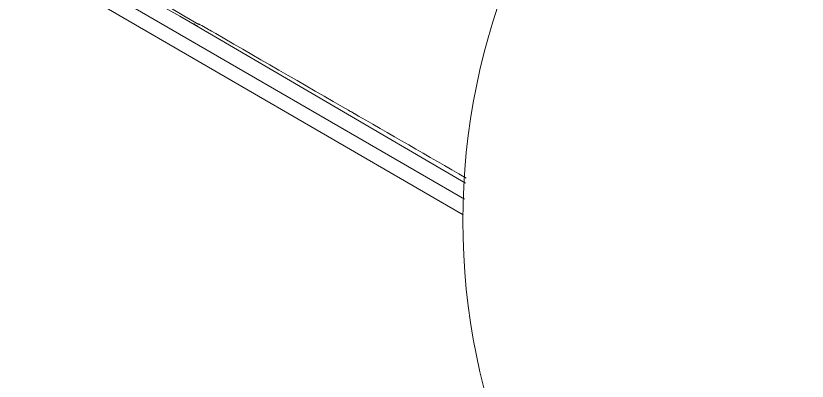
# Model space of a CAD drawing. Header units: millimetres. Extents: x 155927 to 317870, y -36033 to 97293.
# Drawn here: x 194651 to 195272, y 32795 to 33082 of the extents above; entities that cross this region are included whole.
import ezdxf

# ---------------------------------------------------------------- set-up
doc = ezdxf.new("R2010")
doc.units = ezdxf.units.MM
doc.header["$MEASUREMENT"] = 0
doc.layers.add('I-FURN', color=8, linetype='CONTINUOUS', lineweight=9)

msp = doc.modelspace()

# ---------------------------------------------------------------- linework, layer by layer
at = {"layer": 'I-FURN'}
for p, q in [((194651.39, 33129.46), (195002.44, 32925.77)), ((195003.36, 32937.96), (194735.18, 33093.56)), ((194766.59, 33089.32), (194779.94, 33081.67)), ((194783.33, 33081.85), (194772.27, 33088.41)), ((194779.94, 33081.67), (194793.14, 33074.22)), ((194794.87, 33075.08), (194783.33, 33081.85)), ((194791.41, 33075.26), (194791.47, 33075.24)), ((194791.52, 33075.72), (194791.42, 33075.43)), ((194791.42, 33075.23), (195004.3, 32950.58)), ((194791.61, 33075.35), (194791.82, 33075.6))]:
    msp.add_line(p, q, dxfattribs=at)
for start, end in [(0, 180), (180, 0)]:
    msp.add_arc((195527.09, 32921.07), 525, start, end, dxfattribs=at)
for points, knots in [([(194793.67, 33074.5), (194793.58, 33074.41), (194793.31, 33074.19), (194793.05, 33074.18), (194793.03, 33074.49), (194793.12, 33074.77)], [-0.7, -0.7, -0.7, -0.7, -0.6, -0.4, -0.2, -0.2, -0.2, -0.2]), ([(194801.1, 33072.1), (194838.92, 33050.27), (194906.7, 33011.13), (194974.61, 32971.93), (195004.59, 32954.62)], [0.0344067, 0.0344067, 0.0344067, 0.0344067, 0.5, 0.8681068, 0.8681068, 0.8681068, 0.8681068])]:
    msp.add_open_spline(points, degree=3, knots=knots, dxfattribs=at)
for points in [[(194804.98, 33069.87), (194801.59, 33071.82), (194798.2, 33073.78), (194794.81, 33075.74)], [(194921.02, 33002.87), (194918.15, 33004.53), (194915.28, 33006.18), (194912.41, 33007.84)]]:
    msp.add_open_spline(points, degree=3, dxfattribs=at)

doc.saveas('drawing.dxf')
